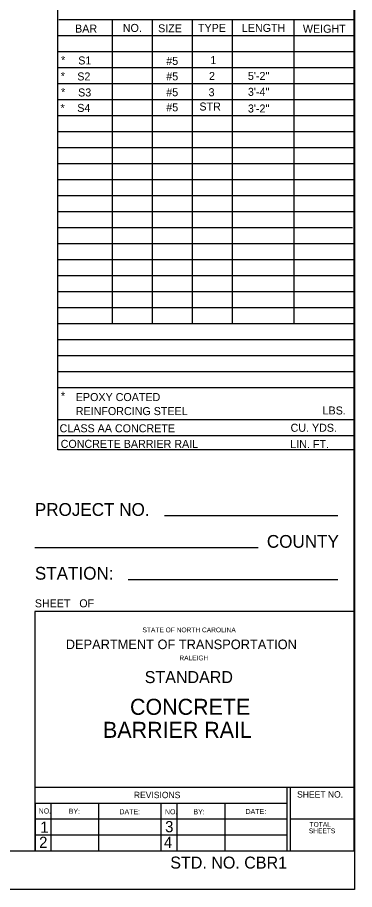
# Model space of a CAD drawing. Extents: x -19.2 to 44, y -3.1 to 35.8.
# Drawn here: x 36.95 to 43.98, y 0 to 18.18 of the extents above; entities that cross this region are included whole.
import ezdxf

# ---------------------------------------------------------------- set-up
doc = ezdxf.new("R2010")
doc.units = 0
for name, color, linetype in [('Plan Sheet', 7, 'Continuous'), ('Plan Sheet CELL', 7, 'Continuous'), ('Plot Shape', 7, 'Continuous'), ('Text', 7, 'Continuous')]:
    doc.layers.add(name, color=color, linetype=linetype)

msp = doc.modelspace()

# ---------------------------------------------------------------- linework, layer by layer
at = {"layer": 'Plan Sheet'}
for p, q in [((43.962, 28.736), (43.962, 0.806)), ((37.79, 9.165), (37.79, 18.951)), ((43.96, 18.125), (37.81, 18.125)), ((38.924, 18.125), (38.924, 11.793)), ((39.757, 18.125), (39.757, 11.793)), ((40.591, 18.125), (40.591, 11.793)), ((41.424, 18.125), (41.424, 11.793)), ((42.71, 18.125), (42.71, 11.793)), ((43.96, 17.792), (37.793, 17.792)), ((43.96, 17.459), (37.793, 17.459)), ((43.96, 17.125), (37.788, 17.125)), ((43.96, 16.792), (37.793, 16.792)), ((43.96, 16.459), (37.782, 16.459)), ((43.956, 16.125), (37.802, 16.125)), ((43.96, 15.792), (37.802, 15.792)), ((43.96, 15.459), (37.79, 15.459)), ((43.96, 15.126), (37.796, 15.126)), ((43.96, 14.792), (37.796, 14.792)), ((43.96, 14.459), (37.79, 14.459)), ((43.96, 14.126), (37.796, 14.126)), ((43.936, 13.792), (37.793, 13.792)), ((43.96, 13.459), (37.793, 13.459)), ((43.96, 13.126), (37.788, 13.126)), ((43.96, 12.792), (37.799, 12.792)), ((43.96, 12.459), (37.805, 12.459)), ((43.96, 12.126), (37.799, 12.126)), ((43.96, 11.793), (37.79, 11.793)), ((43.96, 11.459), (37.79, 11.459)), ((43.96, 11.126), (37.79, 11.126)), ((43.96, 10.793), (37.79, 10.793)), ((43.96, 10.459), (37.79, 10.459)), ((43.954, 9.793), (37.79, 9.793)), ((43.977, 9.459), (37.79, 9.459)), ((43.959, 9.165), (37.79, 9.165)), ((1.402, 0.806), (43.962, 0.806)), ((43.974, 0), (43.974, 0))]:
    msp.add_line(p, q, dxfattribs=at)
at = {"layer": 'Plan Sheet CELL'}
for p, q in [((43.63, 7.789), (40.016, 7.789)), ((41.968, 7.124), (37.313, 7.124)), ((43.63, 6.459), (39.255, 6.459)), ((43.962, 5.794), (37.313, 5.794)), ((37.313, 5.794), (37.313, 0.806)), ((37.313, 2.137), (43.962, 2.137)), ((42.566, 2.137), (42.566, 0.806)), ((42.633, 2.137), (42.633, 0.806)), ((37.313, 1.804), (42.569, 1.804)), ((37.317, 1.804), (37.317, 0.806)), ((37.645, 1.804), (37.645, 0.806)), ((38.642, 1.799), (38.642, 0.801)), ((39.94, 1.804), (39.94, 0.798)), ((40.273, 1.804), (40.273, 0.805)), ((41.271, 1.804), (41.271, 0.805)), ((37.313, 1.471), (42.58, 1.471)), ((42.633, 1.471), (43.951, 1.471)), ((37.313, 1.139), (42.569, 1.139))]:
    msp.add_line(p, q, dxfattribs=at)
at = {"layer": 'Plot Shape'}
msp.add_lwpolyline([(0, 29.26), (43.974, 29.26), (43.974, 0), (0, 0)], close=True, dxfattribs=at)

# ---------------------------------------------------------------- texts
at = {"layer": 'Plan Sheet'}
for s, height, p in [('STANDARD', 0.25, (39.603, 4.304)), ('CONCRETE', 0.334, (39.296, 3.642)), ('BARRIER RAIL', 0.334, (38.734, 3.162)), ('STD. NO. CBR1', 0.25, (40.136, 0.437))]:
    msp.add_text(s, height=height, dxfattribs=at).set_placement(p)
at = {"layer": 'Plan Sheet CELL'}
for s, height, p in [('PROJECT NO.', 0.266, (37.313, 7.789)), ('COUNTY', 0.266, (42.149, 7.124)), ('STATION:', 0.266, (37.313, 6.459)), ('SHEET   OF  ', 0.16625, (37.313, 5.883)), ('STATE OF NORTH CAROLINA', 0.09974, (39.557, 5.362)), ('DEPARTMENT OF TRANSPORTATION', 0.19949, (37.958, 5.011)), ('RALEIGH', 0.0997, (40.325, 4.778)), ('REVISIONS', 0.133, (39.377, 1.905)), ('SHEET NO.', 0.133, (42.779, 1.917)), ('NO.', 0.106, (37.392, 1.585)), ('BY:', 0.106, (38.019, 1.58)), ('DATE:', 0.106, (39.076, 1.569)), ('NO.', 0.106, (40.025, 1.569)), ('BY:', 0.106, (40.619, 1.568)), ('DATE:', 0.106, (41.704, 1.574)), ('1', 0.233, (37.426, 1.184)), ('3', 0.233, (40.028, 1.195)), ('SHEETS', 0.0997, (43.024, 1.173)), ('TOTAL', 0.0997, (43.04, 1.308)), ('2', 0.233, (37.402, 0.868)), ('4', 0.233, (40.003, 0.868))]:
    msp.add_text(s, height=height, dxfattribs=at).set_placement(p)
at = {"layer": 'Text'}
for s, height, p in [('BAR', 0.1669, (38.151, 17.862)), ('NO.', 0.1669, (39.146, 17.876)), ('SIZE', 0.1669, (39.882, 17.868)), ('TYPE', 0.1669, (40.713, 17.876)), ('LENGTH', 0.1669, (41.628, 17.876)), ('WEIGHT', 0.1669, (42.9, 17.859)), ('*', 0.167, (37.859, 17.207)), ('S1', 0.1669, (38.217, 17.198)), ('#5', 0.1669, (40.052, 17.189)), ('1', 0.167, (40.971, 17.206)), ('*', 0.167, (37.853, 16.874)), ('S2', 0.1669, (38.197, 16.865)), ('#5', 0.1669, (40.052, 16.866)), ('2', 0.167, (40.942, 16.875)), ("5'-2''", 0.1669, (41.754, 16.875)), ('*', 0.167, (37.859, 16.54)), ('S3', 0.1669, (38.215, 16.531)), ('#5', 0.1669, (40.052, 16.536)), ('3', 0.167, (40.934, 16.536)), ("3'-4''", 0.1669, (41.754, 16.544)), ('*', 0.167, (37.848, 16.207)), ('S4', 0.1669, (38.197, 16.209)), ('#5', 0.1669, (40.052, 16.221)), ('STR', 0.1669, (40.743, 16.238)), ("3'-2''", 0.1669, (41.754, 16.197)), ('*', 0.167, (37.856, 10.208)), ('EPOXY COATED', 0.16693, (38.166, 10.182)), ('REINFORCING STEEL', 0.16693, (38.166, 9.89)), ('LBS.', 0.1669, (43.31, 9.902)), ('CLASS AA CONCRETE', 0.16693, (37.828, 9.531)), ('CU. YDS.', 0.1669, (42.643, 9.542)), ('CONCRETE BARRIER RAIL', 0.16693, (37.851, 9.206)), ('LIN. FT.', 0.1669, (42.637, 9.201))]:
    msp.add_text(s, height=height, dxfattribs=at).set_placement(p)

doc.saveas('drawing.dxf')
